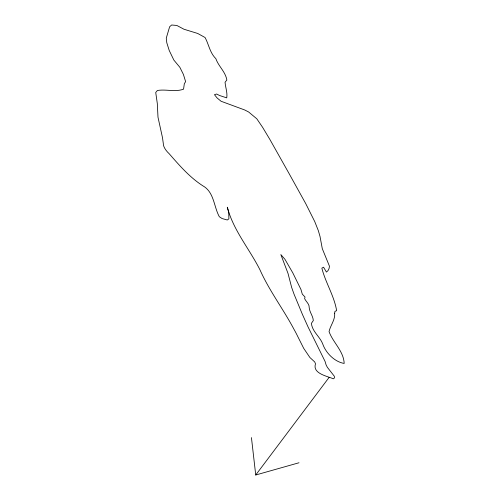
<?xml version="1.0" encoding="UTF-8"?>
<svg xmlns="http://www.w3.org/2000/svg" width="500" height="500" viewBox="0 0 500 500"><rect width="100%" height="100%" fill="white"/><g stroke="black" fill="none" stroke-linecap="round" stroke-linejoin="round"><path stroke-width="0.75" d="M251.444 437.6L255.731 475L329.113 377.381M255.731 475L299.006 462.762M334.663 313.206C335.281 319.988 330.375 325.331 329.05 331.625C333.062 342.644 343.706 351.188 344.181 363.438C334.75 361.931 325.931 353.088 322.8 344.169C320.044 336.631 312.169 331.65 311.419 323.312L313.325 320.569C313.044 316.094 309.7 312.406 309.237 307.887C309.5 303.962 306.125 301.806 304.613 298.637L305.031 297.05L302.306 294.15L300.944 289.462L292.775 272.831L284.962 259.319L280.831 254.55L288 273.381L291.669 287.488L294.056 294.2L302.381 314.306L307.987 326.788L325.044 361.375L326.106 364.9L327.362 367.331L334.294 376.194L334.5 377.912L333.319 378.812C327.244 376.087 312.206 373.587 315.512 363.794L314.719 361.962L309.862 357.456L303.706 348.344L297.644 336.281A115.412 40.25 40.7 0 0 294.106 329.525C283.381 309.2 269.337 290.844 259.95 269.788C249.331 248.738 233.412 230.406 227.3 207.225L228.725 212.081L228.894 218.831L227.281 220L222.081 218.544L219.319 216.731C214.037 207.037 214.125 193.644 204.613 186.919C190.613 178.419 179.806 165.863 169.131 153.675A10.7 4.662 45.1 0 1 163.312 143.594L162.5 137.725L157.994 117.206L157.306 103.494L155.731 92.481L157.413 90.481C166.125 89.025 175.25 92.281 183.562 89.162L184.319 83.744L185.625 81.638L183.406 74.431L179.831 67.269L173.844 60.056L169.219 50.469L166.794 42.781L166.275 38.131L169.638 26.756L171.656 25L176.856 25.463L183.944 29.231L197.7 33.462L205.069 37.519C208.881 44.575 209.844 52.781 215.85 58.656C218.494 66.381 225.531 71.769 226.844 80.037L225.056 82.256C225.487 87.475 227.581 92.65 226.744 97.869L219.638 95.531L216.619 94.031L214.45 94.681L217.1 97.95L221.081 101.263L244.719 109.975L248.644 112L256.781 118.775L262.55 127.238L269.869 139.431L289.037 173.487L305.681 203.519L314.75 221.606L318.325 230.625L320.006 236.425L322.294 248.681L329.462 266.225L329.062 268.506L328.05 270.569L326.425 272.069L323.575 267.213L321.85 268.125C325.519 282.756 334.2 295.788 336.637 310.681L334.963 311.363L334.663 313.206"/></g></svg>
